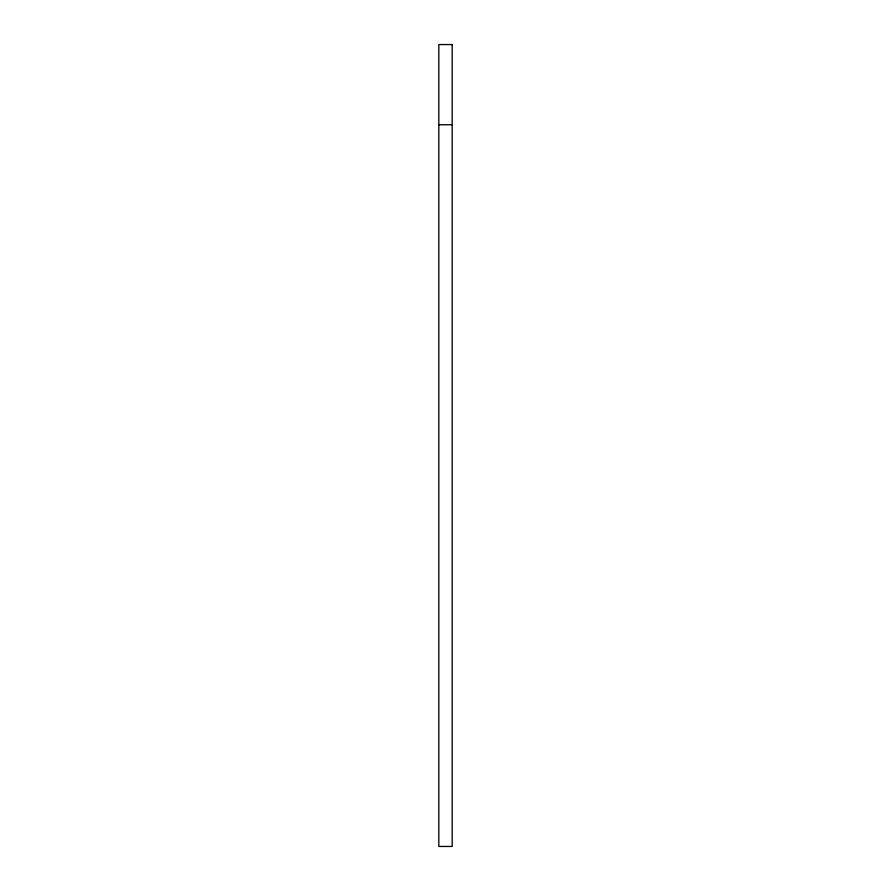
<?xml version="1.0" encoding="UTF-8"?>
<svg xmlns="http://www.w3.org/2000/svg" width="891" height="891" viewBox="0 0 891 891"><rect width="100%" height="100%" fill="white"/><g stroke="black" fill="none" stroke-linecap="round" stroke-linejoin="round"><path stroke-width="1.34" d="M438.817 124.74L452.183 124.74M452.183 44.55L438.817 44.55L438.817 846.45L452.183 846.45L452.183 44.55"/></g></svg>
